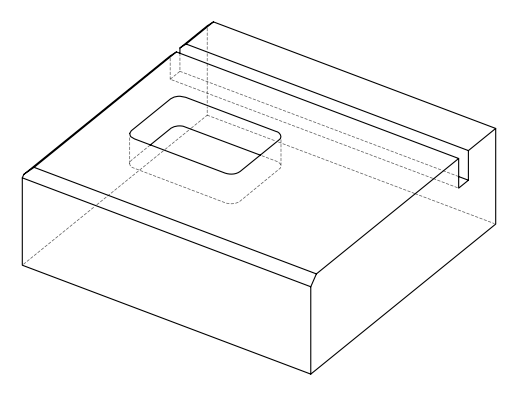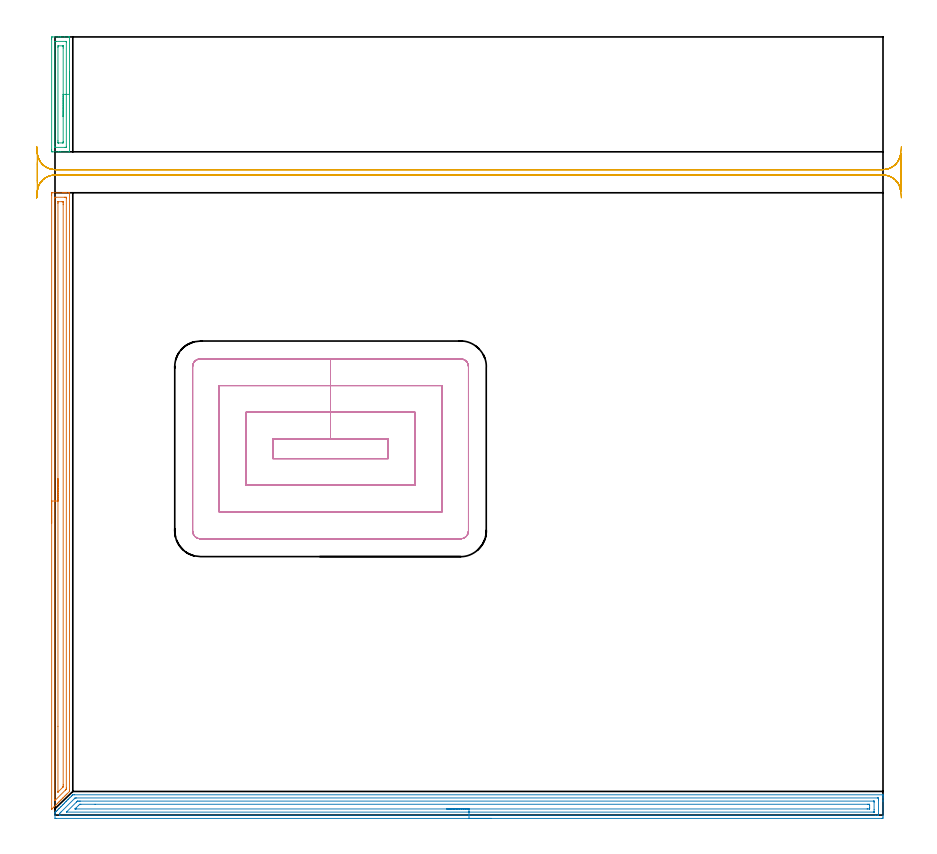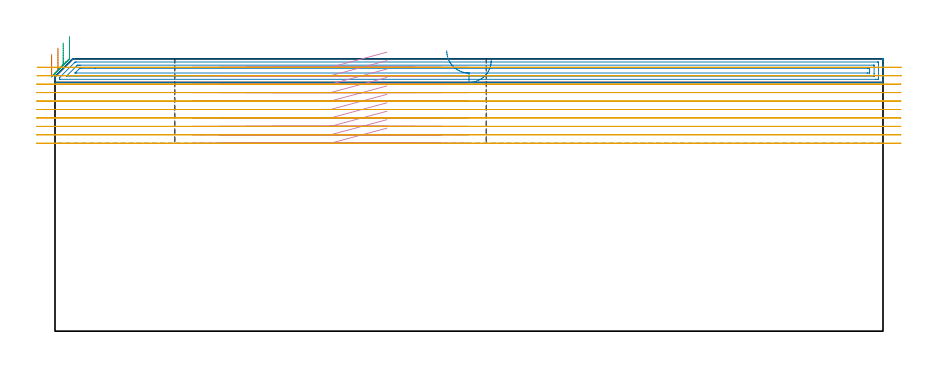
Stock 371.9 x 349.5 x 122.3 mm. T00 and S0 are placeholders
(PLAN: 5 operations, 1 tool changes, 59.7 min)
(1 AREA_MILL | FG_CHAMFER_SURFACE | UGT0205_001 | 6.78 min | 9097 mm3)
(2 AREA_MILL_1 | FG_CHAMFER_SURFACE_1 | UGT0205_001 | 12.05 min | 20641 mm3)
(3 AREA_MILL_2 | FG_CHAMFER_SURFACE_2 | UGT0205_001 | 1.46 min | 1810 mm3)
(4 MILL_RECTANGULAR_POCKET | POCKET_RECTANGULAR_STRAIGHT | NXT0201_012 | Follow Part, ap 4, ae 75% | 22.95 min | 509026 mm3)
(5 MILL_RECTANGULAR_SLOT | SLOT_RECTANGULAR | NXT0201_012 | Follow Part, ap 4, ae 75% | 16.46 min | 258999 mm3)
(TOOL UGT0205_001 | Chamfer Mill 20 x 3 x 45 deg. | D20 FL50 Z2)
(TOOL NXT0201_012 | ENDMILL 16mm [2P460-1600-NA 1630] | D16 FL38 Z6)
(OP 1 AREA_MILL)
G17 G21 G94 G90
T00 M6
G54
G17 G0 G90 X-1.5 Y131.05 S1061 M3
G43 Z132.3 H0
Z124.3
G94 G1 Y131.088 Z123.428 F250.
Y131.202 Z122.564
Y131.391 Z121.712
Y131.653 Z120.88
Y131.987 Z120.074
Y132.39 Z119.3
Y132.859 Z118.564
Y133.39 Z117.872
Y133.979 Z117.229
Y134.622 Z116.64
Y135.314 Z116.108
Y136.05 Z115.64
Y136.824 Z115.237
Y137.63 Z114.903
Y138.462 Z114.641
Y139.314 Z114.452
Y140.179 Z114.338
Y141.05 Z114.3
Y278.48
X-1.499 Y278.898 Z114.301
X-1.495 Y279.367 Z114.303
X-1.492 Y279.491 Z114.306
X-1.031 Y279.5 Z114.766
X3.383 Z119.177
X3.957 Z119.753
X4.265 Z120.061
X4.839 Z120.636
X5.148 Z120.943
X6.172 Z121.971
X6.491 Y279.493 Z122.281
X6.497 Y279.492 Z122.288
X6.5 Y279.344 Z122.3
Y11.224
X6.504 Y10.613 Z122.293
X6.473 Y10.573 Z122.273
X5.349 Y9.448 Z121.147
X4.902 Y9.002 Z120.701
X4.457 Y8.556 Z120.255
X3.896 Y7.996 Z119.695
X3.677 Y7.775 Z119.474
X3.565 Y7.663 Z119.362
X3.032 Y7.131 Z118.831
X2.794 Y6.893 Z118.591
X2.673 Y6.771 Z118.47
X2.168 Y6.267 Z117.967
X1.912 Y6.01 Z117.708
X1.78 Y5.879 Z117.577
X1.304 Y5.404 Z117.103
X1.029 Y5.127 Z116.825
X0.44 Y4.54 Z116.24
X0.146 Y4.244 Z115.941
X-0.452 Y3.648 Z115.348
X-0.737 Y3.361 Z115.058
X-1.262 Y2.837 Z114.536
X-1.344 Y2.756 Z114.455
X-1.472 Y2.635 Z114.326
X-1.497 Y2.615 Z114.302
X-1.5 Y2.784 Z114.3
Y141.05
X-0.086 Z115.714
Y277.113
X-0.085 Y277.321 Z115.715
X-0.082 Y277.424 Z115.718
X-0.079 Y277.474 Z115.721
X-0.076 Y277.49 Z115.724
X-0.03 Y277.492 Z115.77
X0.353 Y277.499 Z116.153
X4.265 Y277.5 Z120.065
X4.768 Y277.498 Z120.568
X4.979 Y277.492 Z120.779
X5.079 Y277.488 Z120.879
X5.085 Y277.178 Z120.885
Y277.113
X5.086 Y12.124 Z120.886
X5.083 Y11.71 Z120.883
X5.08 Y11.659 Z120.88
X5.077 Y11.639 Z120.877
X5.065 Y11.623 Z120.865
X5.009 Y11.562 Z120.809
X4.916 Y11.467 Z120.716
X4.683 Y11.232 Z120.483
X0.221 Y6.771 Z116.021
X0.12 Y6.672 Z115.92
X0.033 Y6.588 Z115.833
X-0.051 Y6.51 Z115.749
X-0.079 Y6.501 Z115.721
X-0.084 Y6.707 Z115.716
X-0.085 Y6.771 Z115.715
X-0.086 Y141.05 Z115.714
X1.328 Z117.128
X1.329 Y274.728 Z117.129
X1.331 Y275.329 Z117.131
X1.334 Y275.474 Z117.134
X1.335 Y275.485 Z117.135
X1.348 Y275.49 Z117.148
X1.392 Y275.496 Z117.192
X1.449 Y275.499 Z117.249
X3.214 Y275.5 Z119.014
X3.383 Y275.498 Z119.183
X3.552 Y275.494 Z119.352
X3.658 Y275.49 Z119.458
X3.664 Y275.425 Z119.464
X3.667 Y275.329 Z119.467
X3.67 Y275.038 Z119.47
X3.671 Y274.437 Z119.471
Y274.145
Y13.617
X3.67 Y13.017 Z119.47
X3.667 Y12.73 Z119.467
X3.665 Y12.687 Z119.465
X3.648 Y12.659 Z119.448
X3.59 Y12.597 Z119.39
X3.383 Y12.383 Z119.183
X1.34 Y10.34 Z117.14
X1.336 Z117.136
X1.334 Z117.134
X1.332 Y10.35 Z117.132
X1.329 Y10.631 Z117.129
X1.328 Y39.858 Z117.128
Y141.05
Y141.922 Z117.166
Y142.787 Z117.28
Y143.638 Z117.469
Y144.47 Z117.732
Y145.276 Z118.065
Y146.05 Z118.468
Y146.786 Z118.937
Y147.478 Z119.468
Y148.121 Z120.057
Y148.711 Z120.701
Y149.242 Z121.393
Y149.71 Z122.128
Y150.113 Z122.902
Y150.447 Z123.708
Y150.709 Z124.54
Y150.898 Z125.392
Y151.012 Z126.257
Y151.05 Z127.128
G0 Z132.3
M5
M2
(OP 2 AREA_MILL_1)
G17 G21 G94 G90
T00 M6
G54
G17 G0 G90 X195.95 Y-1.5 S1061 M3
G43 Z132.3 H0
Z121.7
G94 G1 X195.912 Z120.828 F250.
X195.798 Z119.964
X195.609 Z119.112
X195.347 Z118.28
X195.013 Z117.474
X194.61 Z116.7
X194.142 Z115.964
X193.61 Z115.272
X193.021 Z114.629
X192.378 Z114.04
X191.686 Z113.508
X190.95 Z113.04
X190.176 Z112.637
X189.37 Z112.303
X188.538 Z112.041
X187.686 Z111.852
X186.822 Z111.738
X185.95 Z111.7
X0.616
X0.397 Y-1.498 Z111.702
X0.003 Y-1.491 Z111.705
X0. Y-1.381 Z111.816
Y-0.167 Z113.028
Y0.823 Z114.022
X0.01 Y1.105 Z114.302
X0.057 Y1.156 Z114.354
X0.169 Y1.27 Z114.468
X0.287 Y1.388 Z114.586
X0.495 Y1.596 Z114.794
X0.616 Y1.718 Z114.914
X0.994 Y2.094 Z115.294
X1.125 Y2.226 Z115.425
X1.669 Y2.772 Z115.966
X1.955 Y3.055 Z116.255
X2.551 Y3.653 Z116.848
X2.843 Y3.944 Z117.144
X3.432 Y4.535 Z117.73
X3.784 Y4.885 Z118.084
X4.314 Y5.416 Z118.612
X4.903 Y6.004 Z119.203
X5.081 Y6.183 Z119.38
X5.196 Y6.298 Z119.494
X5.785 Y6.885 Z120.085
X5.975 Y7.076 Z120.274
X6.078 Y7.179 Z120.376
X6.667 Y7.767 Z120.967
X7.314 Y8.415 Z121.614
X7.505 Y8.605 Z121.805
X7.989 Y9.089 Z122.289
X8.003 Y9.093 Z122.291
X8.654 Y9.1 Z122.3
X371.731
X371.892 Y9.097 Z122.288
X371.895 Y9.096 Z122.287
X371.9 Y8.758 Z121.957
Y8.434 Z121.633
Y7.767 Z120.962
Y6.552 Z119.748
Y6.004 Z119.198
Y-0.441 Z112.757
X371.896 Y-1.048 Z112.149
X371.89 Y-1.492 Z111.706
X371.738 Y-1.496 Z111.702
X371.284 Y-1.5 Z111.7
X185.95
Y-0.086 Z113.114
X2.402 Y-0.085 Z113.115
X2.319 Y-0.084 Z113.116
X2.033 Y-0.079 Z113.121
X2.01 Y0.014 Z113.214
X2.004 Y0.226 Z113.426
X2.007 Y0.51 Z113.71
X2.01 Y0.619 Z113.819
X2.026 Y0.665 Z113.865
X2.072 Y0.715 Z113.915
X2.233 Y0.882 Z114.082
X2.402 Y1.052 Z114.252
X2.676 Y1.326 Z114.526
X8.654 Y7.304 Z120.504
X8.889 Y7.535 Z120.735
X8.988 Y7.627 Z120.827
X9.045 Y7.679 Z120.879
X9.63 Y7.686 Z120.886
X369.498 Y7.685 Z120.885
X369.581 Y7.684 Z120.884
X369.867 Y7.679 Z120.879
X369.89 Y7.586 Z120.786
X369.897 Y7.373 Z120.573
X369.899 Y6.885 Z120.085
X369.9 Y6.489 Z119.689
X369.899 Y0.715 Z113.915
X369.897 Y0.321 Z113.521
X369.89 Y-0.072 Z113.128
X369.498 Y-0.083 Z113.117
X369.415 Y-0.084 Z113.116
X368.605 Y-0.086 Z113.114
X185.95
Y1.328 Z114.528
X5.278 Y1.329 Z114.529
X5.244 Y1.331 Z114.531
X5.197 Y1.335 Z114.535
X5.152 Y1.342 Z114.542
X5.184 Y1.378 Z114.578
X5.241 Y1.439 Z114.639
X5.396 Y1.596 Z114.796
X9.676 Y5.877 Z119.077
X9.806 Y6.004 Z119.204
X10.021 Y6.21 Z119.41
X10.084 Y6.265 Z119.465
X10.174 Y6.267 Z119.467
X10.441 Y6.27 Z119.47
X11.063 Y6.271 Z119.471
X11.334
X367.712
X367.802 Y6.27 Z119.47
X367.873 Y6.267 Z119.467
X367.888 Y6.265 Z119.465
X367.892 Y6.242 Z119.442
X367.896 Y6.189 Z119.389
X367.899 Y6.004 Z119.204
X367.9 Y5.818 Z119.018
Y2.478 Z115.678
X367.899 Y1.596 Z114.796
X367.898 Y1.412 Z114.612
X367.892 Y1.349 Z114.549
X367.889 Y1.334 Z114.534
X367.88 Y1.333 Z114.533
X367.847 Y1.331 Z114.531
X367.712 Y1.329 Z114.529
X185.95 Y1.328 Z114.528
Y2.743 Z115.943
X9.547
X9.278 Y2.744 Z115.944
X9.089 Y2.747 Z115.947
X9.034 Y2.75 Z115.95
X9.013 Y2.754 Z115.954
X9.03 Y2.774 Z115.974
X9.087 Y2.836 Z116.036
X9.135 Y2.885 Z116.085
X9.346 Y3.097 Z116.297
X10.489 Y4.241 Z117.441
X10.911 Y4.658 Z117.858
X11.055 Y4.798 Z117.998
X11.106 Y4.846 Z118.046
X11.178 Y4.85 Z118.05
X11.334 Y4.854 Z118.054
X11.603 Y4.856 Z118.056
X17.994 Y4.857 Z118.057
X365.032
X365.302 Y4.856 Z118.056
X365.771 Y4.852 Z118.052
X365.873 Y4.85 Z118.05
X365.89 Y4.672 Z117.872
X365.9 Y4.266 Z117.466
Y4.241 Z117.441
Y3.384 Z116.584
X365.899 Y2.931 Z116.131
X365.897 Y2.824 Z116.024
X365.893 Y2.771 Z115.971
X365.89 Y2.75 Z115.95
X365.864 Y2.749 Z115.949
X365.654 Y2.745 Z115.945
X365.032 Y2.743 Z115.943
X364.764
X185.95
X185.078 Z115.981
X184.214 Z116.095
X183.362 Z116.283
X182.53 Z116.546
X181.724 Z116.88
X180.95 Z117.282
X180.214 Z117.751
X179.522 Z118.282
X178.879 Z118.872
X178.29 Z119.515
X177.758 Z120.207
X177.29 Z120.943
X176.887 Z121.717
X176.553 Z122.522
X176.291 Z123.354
X176.102 Z124.206
X175.988 Z125.071
X175.95 Z125.943
G0 Z132.3
M5
M2
(OP 3 AREA_MILL_2)
G17 G21 G94 G90
T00 M6
G54
G17 G0 G90 X6.5 Y333.7 S1061 M3
G43 Z132.3 H0
G94 G1 Y333.662 Z131.428 F250.
Y333.548 Z130.563
Y333.359 Z129.712
Y333.097 Z128.88
Y332.763 Z128.074
Y332.36 Z127.3
Y331.892 Z126.564
Y331.36 Z125.872
Y330.771 Z125.229
Y330.128 Z124.639
Y329.436 Z124.108
Y328.7 Z123.64
Y327.926 Z123.237
Y327.12 Z122.903
Y326.288 Z122.641
Y325.436 Z122.452
Y324.572 Z122.338
Y323.7 Z122.3
Y297.983
X6.494 Y297.91 Z122.292
X6.325 Y297.9 Z122.123
X2.335 Z118.133
X1.617 Z117.411
X-1.031 Y297.901 Z114.765
X-1.26 Y297.903 Z114.536
X-1.491 Y297.908 Z114.305
X-1.494 Y297.961 Z114.303
X-1.499 Y298.426 Z114.301
X-1.5 Y298.898 Z114.3
Y348.558
X-1.499 Y348.974 Z114.301
X-1.494 Y349.439 Z114.303
X-1.491 Y349.492 Z114.305
X-1.031 Y349.5 Z114.765
X1.617 Z117.411
X2.335 Z118.133
X2.5 Z118.298
X4.265 Z120.062
X6.031 Z121.829
X6.326 Y349.499 Z122.125
X6.495 Y349.49 Z122.292
X6.5 Y349.417 Z122.3
Y323.7
X5.086 Z120.886
X5.085 Y299.994 Z120.885
X5.084 Y299.942 Z120.884
X5.082 Y299.918 Z120.882
X5.08 Y299.913 Z120.88
X5.061 Y299.91 Z120.861
X4.862 Y299.904 Z120.662
X4.564 Y299.9 Z120.364
X0.002 Y299.901 Z115.802
X-0.049 Y299.903 Z115.751
X-0.07 Y299.907 Z115.73
X-0.079 Y299.911 Z115.721
X-0.081 Y299.921 Z115.719
X-0.084 Y299.992 Z115.716
X-0.086 Y300.137 Z115.714
Y300.2
X-0.085 Y347.406 Z115.715
X-0.084 Y347.458 Z115.716
X-0.082 Y347.482 Z115.718
X-0.08 Y347.487 Z115.72
X-0.061 Y347.49 Z115.739
X0.138 Y347.496 Z115.938
X0.436 Y347.5 Z116.236
X4.998 Y347.499 Z120.798
X5.049 Y347.497 Z120.849
X5.07 Y347.493 Z120.87
X5.079 Y347.489 Z120.879
X5.081 Y347.479 Z120.881
X5.084 Y347.408 Z120.884
X5.086 Y347.263 Z120.886
Y347.2
Y323.7
X3.671 Z119.471
Y302.571
X3.667 Y301.973 Z119.467
X3.665 Y301.911 Z119.465
X3.529 Y301.903 Z119.329
X3.456 Y301.9 Z119.256
X1.617 Z117.417
X1.544 Y301.902 Z117.344
X1.398 Y301.909 Z117.198
X1.334 Y301.916 Z117.134
X1.332 Y301.933 Z117.132
X1.33 Y301.973 Z117.13
X1.329 Y302.264 Z117.129
X1.328 Y302.86 Z117.128
X1.329 Y344.829 Z117.129
X1.333 Y345.427 Z117.133
X1.335 Y345.489 Z117.135
X1.471 Y345.497 Z117.271
X1.544 Y345.5 Z117.344
X3.383 Z119.183
X3.456 Y345.499 Z119.256
X3.602 Y345.491 Z119.402
X3.666 Y345.484 Z119.466
X3.668 Y345.467 Z119.468
X3.67 Y345.427 Z119.47
X3.671 Y345.137 Z119.471
Y344.54
Y323.7
Y322.828 Z119.509
Y321.964 Z119.623
Y321.112 Z119.812
Y320.28 Z120.075
Y319.474 Z120.408
Y318.7 Z120.811
Y317.964 Z121.28
Y317.272 Z121.811
Y316.629 Z122.4
Y316.04 Z123.044
Y315.508 Z123.736
Y315.04 Z124.471
Y314.637 Z125.245
Y314.303 Z126.051
Y314.041 Z126.883
Y313.852 Z127.735
Y313.738 Z128.6
Y313.7 Z129.471
G0 Z132.3
M5
M2
(OP 4 MILL_RECTANGULAR_POCKET)
G17 G21 G94 G90
T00 M6
G54
G17 G0 G90 X149.092 Y168.9 S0 M3
G43 Z132.302 H1
Z125.302
G94 G1 X123.75 Z118.512 F250.
X97.8 F500.
Y160.1
X149.7
Y168.9
X123.75
Y180.9
X85.8
Y148.1
X161.7
Y180.9
X123.75
Y192.9
X73.8
Y136.1
X173.7
Y192.9
X123.75
Y204.9
X65.3
G3 X61.8 Y201.4 R3.5
G1 Y127.6
G3 X65.3 Y124.1 R3.5
G1 X182.2
G3 X185.7 Y127.6 R3.5
G1 Y201.4
G3 X182.2 Y204.9 R3.5
G1 X123.75
X122.75
G0 X149.092 Y168.9 Z121.512
G1 X123.75 Z114.722 F250.
X97.8 F500.
Y160.1
X149.7
Y168.9
X123.75
Y180.9
X85.8
Y148.1
X161.7
Y180.9
X123.75
Y192.9
X73.8
Y136.1
X173.7
Y192.9
X123.75
Y204.9
X65.3
G3 X61.8 Y201.4 R3.5
G1 Y127.6
G3 X65.3 Y124.1 R3.5
G1 X182.2
G3 X185.7 Y127.6 R3.5
G1 Y201.4
G3 X182.2 Y204.9 R3.5
G1 X123.75
X122.75
G0 X149.092 Y168.9 Z117.722
G1 X123.75 Z110.932 F250.
X97.8 F500.
Y160.1
X149.7
Y168.9
X123.75
Y180.9
X85.8
Y148.1
X161.7
Y180.9
X123.75
Y192.9
X73.8
Y136.1
X173.7
Y192.9
X123.75
Y204.9
X65.3
G3 X61.8 Y201.4 R3.5
G1 Y127.6
G3 X65.3 Y124.1 R3.5
G1 X182.2
G3 X185.7 Y127.6 R3.5
G1 Y201.4
G3 X182.2 Y204.9 R3.5
G1 X123.75
X122.75
G0 X149.092 Y168.9 Z113.932
G1 X123.75 Z107.141 F250.
X97.8 F500.
Y160.1
X149.7
Y168.9
X123.75
Y180.9
X85.8
Y148.1
X161.7
Y180.9
X123.75
Y192.9
X73.8
Y136.1
X173.7
Y192.9
X123.75
Y204.9
X65.3
G3 X61.8 Y201.4 R3.5
G1 Y127.6
G3 X65.3 Y124.1 R3.5
G1 X182.2
G3 X185.7 Y127.6 R3.5
G1 Y201.4
G3 X182.2 Y204.9 R3.5
G1 X123.75
X122.75
G0 X149.092 Y168.9 Z110.141
G1 X123.75 Z103.351 F250.
X97.8 F500.
Y160.1
X149.7
Y168.9
X123.75
Y180.9
X85.8
Y148.1
X161.7
Y180.9
X123.75
Y192.9
X73.8
Y136.1
X173.7
Y192.9
X123.75
Y204.9
X65.3
G3 X61.8 Y201.4 R3.5
G1 Y127.6
G3 X65.3 Y124.1 R3.5
G1 X182.2
G3 X185.7 Y127.6 R3.5
G1 Y201.4
G3 X182.2 Y204.9 R3.5
G1 X123.75
X122.75
G0 X149.092 Y168.9 Z106.351
G1 X123.75 Z99.561 F250.
X97.8 F500.
Y160.1
X149.7
Y168.9
X123.75
Y180.9
X85.8
Y148.1
X161.7
Y180.9
X123.75
Y192.9
X73.8
Y136.1
X173.7
Y192.9
X123.75
Y204.9
X65.3
G3 X61.8 Y201.4 R3.5
G1 Y127.6
G3 X65.3 Y124.1 R3.5
G1 X182.2
G3 X185.7 Y127.6 R3.5
G1 Y201.4
G3 X182.2 Y204.9 R3.5
G1 X123.75
X122.75
G0 X149.092 Y168.9 Z102.561
G1 X123.75 Z95.771 F250.
X97.8 F500.
Y160.1
X149.7
Y168.9
X123.75
Y180.9
X85.8
Y148.1
X161.7
Y180.9
X123.75
Y192.9
X73.8
Y136.1
X173.7
Y192.9
X123.75
Y204.9
X65.3
G3 X61.8 Y201.4 R3.5
G1 Y127.6
G3 X65.3 Y124.1 R3.5
G1 X182.2
G3 X185.7 Y127.6 R3.5
G1 Y201.4
G3 X182.2 Y204.9 R3.5
G1 X123.75
X122.75
G0 X149.092 Y168.9 Z98.771
G1 X123.75 Z91.98 F250.
X97.8 F500.
Y160.1
X149.7
Y168.9
X123.75
Y180.9
X85.8
Y148.1
X161.7
Y180.9
X123.75
Y192.9
X73.8
Y136.1
X173.7
Y192.9
X123.75
Y204.9
X65.3
G3 X61.8 Y201.4 R3.5
G1 Y127.6
G3 X65.3 Y124.1 R3.5
G1 X182.2
G3 X185.7 Y127.6 R3.5
G1 Y201.4
G3 X182.2 Y204.9 R3.5
G1 X123.75
X122.75
G0 X149.092 Y168.9 Z94.98
G1 X123.75 Z88.19 F250.
X97.8 F500.
Y160.1
X149.7
Y168.9
X123.75
Y180.9
X85.8
Y148.1
X161.7
Y180.9
X123.75
Y192.9
X73.8
Y136.1
X173.7
Y192.9
X123.75
Y204.9
X65.3
G3 X61.8 Y201.4 R3.5
G1 Y127.6
G3 X65.3 Y124.1 R3.5
G1 X182.2
G3 X185.7 Y127.6 R3.5
G1 Y201.4
G3 X182.2 Y204.9 R3.5
G1 X123.75
X122.75
G0 X149.092 Y168.9 Z91.19
G1 X123.75 Z84.4 F250.
X97.8 F500.
Y160.1
X149.7
Y168.9
X123.75
Y180.9
X85.8
Y148.1
X161.7
Y180.9
X123.75
Y192.9
X73.8
Y136.1
X173.7
Y192.9
X123.75
Y204.9
X65.3
G3 X61.8 Y201.4 R3.5
G1 Y127.6
G3 X65.3 Y124.1 R3.5
G1 X182.2
G3 X185.7 Y127.6 R3.5
G1 Y201.4
G3 X182.2 Y204.9 R3.5
G1 X123.75
X122.75
G0 Z132.302
M5
M2
(OP 5 MILL_RECTANGULAR_SLOT)
G17 G21 G94 G90
T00 M6
G54
G17 G0 G90 X380.13 Y300.197 S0 M3
G43 Z132.302 H1
Z118.512
G94 G1 X379.87 Y297.208 F250.
G2 X371.9 Y289.9 R8. F500.
G1 X0.
G2 X-7.495 Y295.103 R8.
G1 X-7.523 Y295.114
G3 X-8. Y292.394 R8.
G1 Y285.036
G3 X-7.518 Y282.301 R8.
G1 X-7.49 Y282.311
G2 X0. Y287.5 R8.
G1 X371.9
G2 X379.87 Y280.192 R8.
G1 X380.13 Y277.203 F250.
G0 Y300.197 Z114.722
G1 X379.87 Y297.208
G2 X371.9 Y289.9 R8. F500.
G1 X0.
G2 X-7.959 Y297.093 R8.
G1 X-7.989 Y297.094
G3 X-8. Y296.677 R8.
G1 Y280.743
G3 X-7.988 Y280.312 R8.
G1 X-7.958 Y280.314
G2 X0. Y287.5 R8.
G1 X371.9
G2 X379.87 Y280.192 R8.
G1 X380.13 Y277.203 F250.
G0 Z132.302
X-8.23
Z110.932
G1 X-7.97 Y280.192
G2 X0. Y287.5 R8. F500.
G1 X371.9
G2 X379.87 Y280.192 R8.
G1 X379.9
Y297.208
X379.87
G2 X371.9 Y289.9 R8.
G1 X0.
G2 X-7.97 Y297.208 R8.
G1 X-8.23 Y300.197 F250.
G0 Y277.203 Z107.141
G1 X-7.97 Y280.192
G2 X0. Y287.5 R8. F500.
G1 X371.9
G2 X379.87 Y280.192 R8.
G1 X379.9
Y297.208
X379.87
G2 X371.9 Y289.9 R8.
G1 X0.
G2 X-7.97 Y297.208 R8.
G1 X-8.23 Y300.197 F250.
G0 Y277.203 Z103.351
G1 X-7.97 Y280.192
G2 X0. Y287.5 R8. F500.
G1 X371.9
G2 X379.87 Y280.192 R8.
G1 X379.9
Y297.208
X379.87
G2 X371.9 Y289.9 R8.
G1 X0.
G2 X-7.97 Y297.208 R8.
G1 X-8.23 Y300.197 F250.
G0 Y277.203 Z99.561
G1 X-7.97 Y280.192
G2 X0. Y287.5 R8. F500.
G1 X371.9
G2 X379.87 Y280.192 R8.
G1 X379.9
Y297.208
X379.87
G2 X371.9 Y289.9 R8.
G1 X0.
G2 X-7.97 Y297.208 R8.
G1 X-8.23 Y300.197 F250.
G0 Y277.203 Z95.771
G1 X-7.97 Y280.192
G2 X0. Y287.5 R8. F500.
G1 X371.9
G2 X379.87 Y280.192 R8.
G1 X379.9
Y297.208
X379.87
G2 X371.9 Y289.9 R8.
G1 X0.
G2 X-7.97 Y297.208 R8.
G1 X-8.23 Y300.197 F250.
G0 Y277.203 Z91.98
G1 X-7.97 Y280.192
G2 X0. Y287.5 R8. F500.
G1 X371.9
G2 X379.87 Y280.192 R8.
G1 X379.9
Y297.208
X379.87
G2 X371.9 Y289.9 R8.
G1 X0.
G2 X-7.97 Y297.208 R8.
G1 X-8.23 Y300.197 F250.
G0 Y277.203 Z88.19
G1 X-7.97 Y280.192
G2 X0. Y287.5 R8. F500.
G1 X371.9
G2 X379.87 Y280.192 R8.
G1 X379.9
Y297.208
X379.87
G2 X371.9 Y289.9 R8.
G1 X0.
G2 X-7.97 Y297.208 R8.
G1 X-8.23 Y300.197 F250.
G0 Y277.203 Z84.4
G1 X-7.97 Y280.192
G2 X0. Y287.5 R8. F500.
G1 X371.9
G2 X379.87 Y280.192 R8.
G1 X379.9
Y297.208
X379.87
G2 X371.9 Y289.9 R8.
G1 X0.
G2 X-7.97 Y297.208 R8.
G1 X-8.23 Y300.197 F250.
G0 Z132.302
M5
M2
